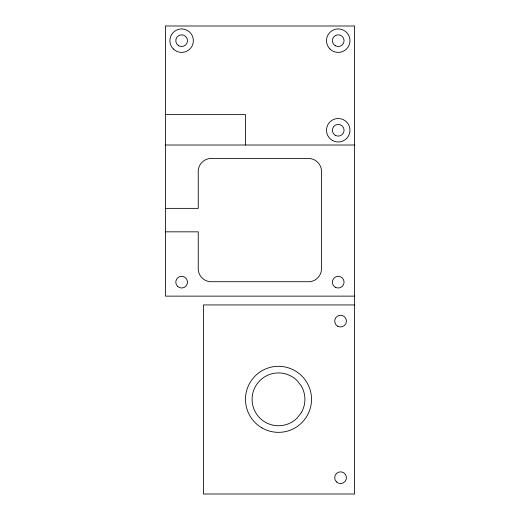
<?xml version="1.0" encoding="UTF-8"?>
<svg xmlns="http://www.w3.org/2000/svg" width="520" height="520" viewBox="0 0 520 520"><rect width="100%" height="100%" fill="white"/><g stroke="black" fill="none" stroke-linecap="round" stroke-linejoin="round"><path stroke-width="0.78" d="M165.464 114.549L245.472 114.549L245.472 145.015M165.464 145.015L354.536 145.015M165.464 208.364L198.25 208.364L198.25 170.216A13.201 13.201 0 0 1 209.989 158.483L309.751 158.483A13.201 13.201 0 0 1 321.483 170.216L321.483 269.978A13.201 13.201 0 0 1 309.751 281.717L209.989 281.717A13.201 13.201 0 0 1 198.25 269.978L198.25 231.836L165.464 231.836M354.536 296.133L165.464 296.133L165.464 26L354.536 26L354.536 494L203.411 494L203.411 304.935L354.536 304.935M301.373 412.542L297.173 418.009A26.41 26.41 0 0 1 259.825 418.009A26.41 26.41 0 0 1 259.825 380.66A26.41 26.41 0 0 1 297.173 380.66L301.373 386.132A26.41 26.41 0 0 1 301.373 412.542M329.933 48.971A11.739 11.739 0 0 0 349.57 43.706A11.739 11.739 0 0 0 335.192 29.335A11.739 11.739 0 0 0 329.933 48.971M173.342 48.971A11.739 11.739 0 0 0 192.972 43.706A11.739 11.739 0 0 0 178.6 29.335A11.739 11.739 0 0 0 173.342 48.971M178.705 45.754A5.869 5.869 0 0 0 187.506 40.671A5.869 5.869 0 0 0 178.705 35.587A5.869 5.869 0 0 0 178.705 45.754M335.296 45.754A5.869 5.869 0 0 0 344.097 40.671A5.869 5.869 0 0 0 335.296 35.587A5.869 5.869 0 0 0 335.296 45.754M177.489 286.306A5.869 5.869 0 0 0 187.304 283.673A5.869 5.869 0 0 0 180.122 276.49A5.869 5.869 0 0 0 177.489 286.306M335.296 287.242A5.869 5.869 0 0 0 344.097 282.159A5.869 5.869 0 0 0 335.296 277.075A5.869 5.869 0 0 0 335.296 287.242M332.365 140.419A11.739 11.739 0 0 0 349.966 130.254A11.739 11.739 0 0 0 332.365 120.088A11.739 11.739 0 0 0 332.365 140.419M337.623 326.19A5.869 5.869 0 0 0 346.431 321.106A5.869 5.869 0 0 0 337.623 316.024A5.869 5.869 0 0 0 337.623 326.19M336.407 481.845A5.869 5.869 0 0 0 346.229 479.213A5.869 5.869 0 0 0 339.04 472.03A5.869 5.869 0 0 0 336.407 481.845M335.296 135.337A5.869 5.869 0 0 0 344.097 130.254A5.869 5.869 0 0 0 335.296 125.171A5.869 5.869 0 0 0 335.296 135.337M261.995 427.921A33.007 33.007 0 0 0 311.512 399.334A33.007 33.007 0 0 0 261.995 370.747A33.007 33.007 0 0 0 261.995 427.921"/></g></svg>
